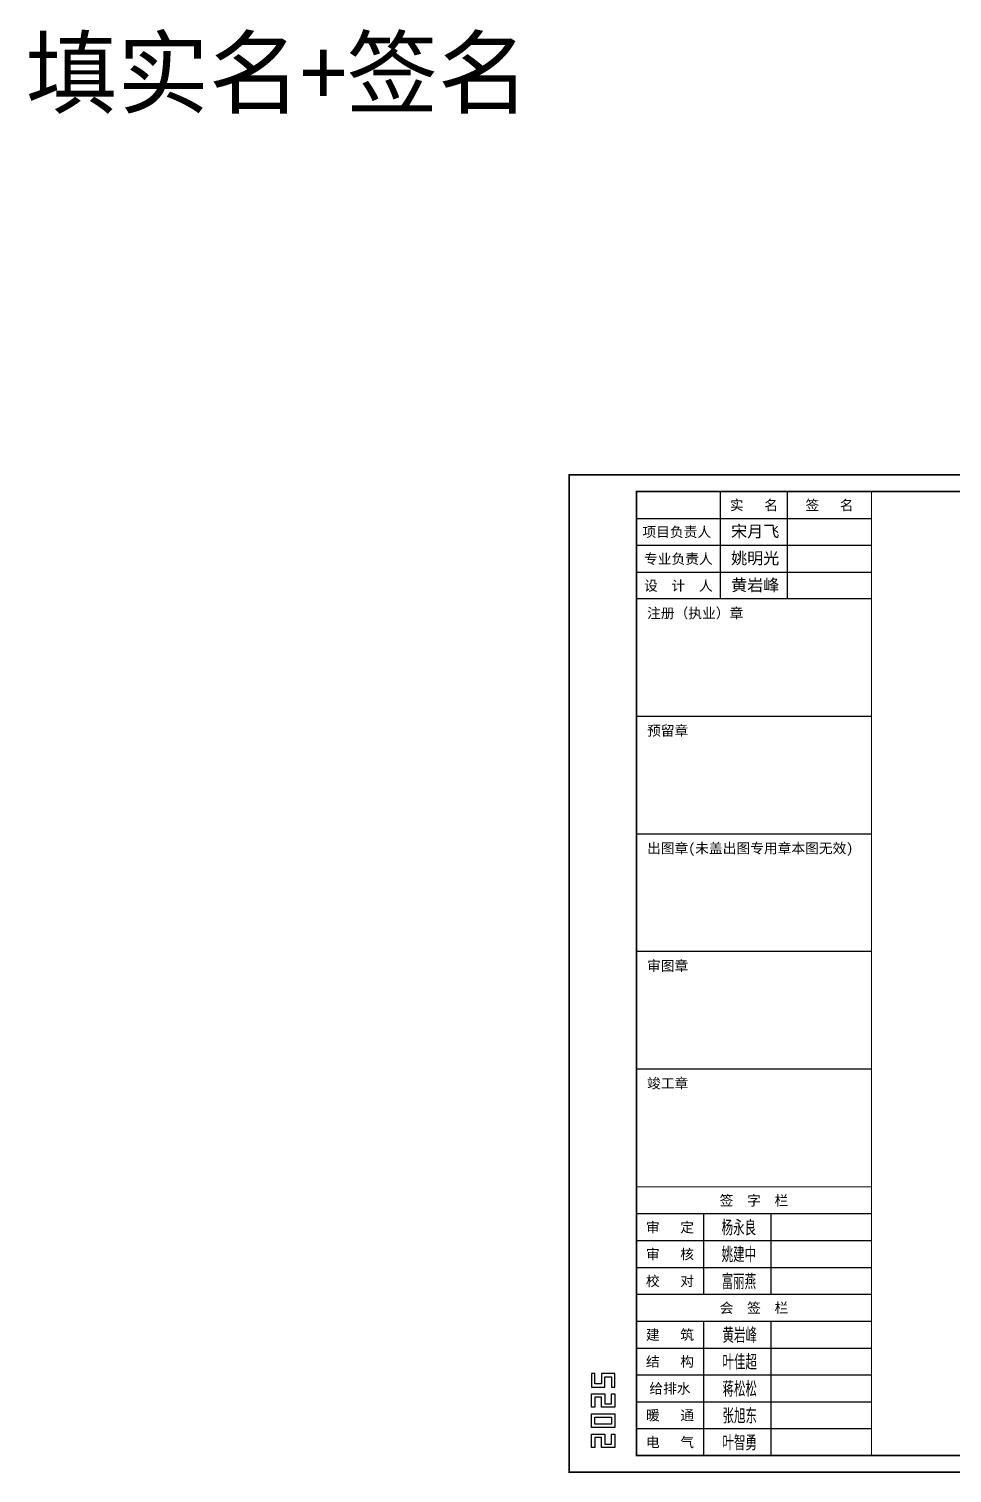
# Model space of a CAD drawing. Extents: x -954573 to -848685, y 800629 to 844719.
# Drawn here: x -906796 to -879311, y 800965 to 843963 of the extents above; entities that cross this region are included whole.
import ezdxf
from ezdxf.enums import TextEntityAlignment as Align
from ezdxf.xclip import XClip

# ---------------------------------------------------------------- set-up
doc = ezdxf.new("R2010")
doc.units = 0
doc.header["$LTSCALE"] = 1000
doc.header["$MEASUREMENT"] = 0
doc.header["$XCLIPFRAME"] = 0
doc.layers.get('Defpoints').update_dxf_attribs({"color": 210})
doc.layers.add('0-cxFrame', color=155, linetype='Continuous')
doc.layers.add('qianming', color=155, linetype='Continuous')
doc.layers.add('0-cxText', color=131, linetype='Continuous', lineweight=25)
doc.styles.add('BZHZ', font='bzxw', dxfattribs={"width": 0.8, "bigfont": 'bzhz'})
doc.styles.add('cx_biaoti', font='')
doc.styles.add('cx_tuming', font='simhei.ttf')
doc.styles.add('cx_tuqian1', font='')
doc.styles.add('图框宋体', font='', dxfattribs={"width": 0.75})
doc.styles.add('黑体', font='', dxfattribs={"height": 12})
doc.styles.get('cx_biaoti').set_extended_font_data('SimSun')
doc.styles.get('cx_tuqian1').set_extended_font_data('SimSun')
doc.styles.get('图框宋体').set_extended_font_data('SimSun')
doc.styles.get('黑体').set_extended_font_data('SimHei')

# ---------------------------------------------------------------- blocks, each defined once
blk = doc.blocks.new('zjcx_lan_xinxi(Dragon)')
for p, q in [((7000, -3200), (0, -3200)), ((7000, -6700), (0, -6700)), ((7000, -10200), (0, -10200)), ((7000, -13700), (0, -13700)), ((7000, -17200), (0, -17200))]:
    blk.add_line(p, q)
at = {"const_width": 25}
blk.add_lwpolyline([(0, -20700), (7000, -20700), (7000, 0), (0, 0)], close=True, dxfattribs=at)
for points in [[(2500, -3200), (2500, 0)], [(4500, -3200), (4500, 0)], [(0, -800), (7000, -800)], [(0, -1600), (7000, -1600)], [(0, -2400), (7000, -2400)]]:
    blk.add_lwpolyline(points)
for points in [[(7000, -3200), (7000, 0)], [(0, -3200), (7000, -3200)], [(0, -20700), (7000, -20700), (7000, -3200)], [(0, -20700), (7000, -20700)]]:
    blk.add_lwpolyline(points, dxfattribs=at)
at = {"style": '图框宋体'}
for s, p in [('实   名', (3500, -400)), ('签   名', (5750, -400)), ('项目负责人', (1204, -1200)), ('专业负责人', (1250, -2000)), ('设  计  人', (1250, -2800))]:
    blk.add_text(s, height=300, dxfattribs=at).set_placement(p, align=Align.MIDDLE)
for s, p in [('注册（执业）章', (318, -3771)), ('预留章', (318, -7271)), ('出图章(未盖出图专用章本图无效)', (318, -10771)), ('审图章', (318, -14271)), ('竣工章', (318, -17771))]:
    blk.add_text(s, height=300, dxfattribs=at).set_placement(p)
blk = doc.blocks.new('T-信息(Dragon)')
at = {"layer": '0-cxFrame'}
blk.add_blockref('zjcx_lan_xinxi(Dragon)', (0, 0), dxfattribs=at)
at = {"layer": 'qianming', "color": 3, "style": 'cx_biaoti'}
for s, p in [('宋月飞', (3537, -1185)), ('姚明光', (3537, -1985)), ('黄岩峰', (3537, -2785))]:
    blk.add_text(s, height=350, dxfattribs=at).set_placement(p, align=Align.MIDDLE_CENTER)
blk = doc.blocks.new('zjcx_lan_huiqian(Dragon)')
for p, q in [((-7000, -800), (0, -800)), ((-5000, -800), (-5000, -4800)), ((-3000, -800), (-3000, -4800)), ((-7000, -1600), (0, -1600)), ((-7000, -2400), (0, -2400)), ((-7000, -3200), (0, -3200)), ((-7000, -4000), (0, -4000))]:
    blk.add_line(p, q)
at = {"const_width": 30}
blk.add_lwpolyline([(-7000, 0), (0, 0)], dxfattribs=at)
blk.add_lwpolyline([(-7000, 0), (0, 0), (0, -4800), (-7000, -4800)], close=True, dxfattribs=at)
at = {"style": 'cx_biaoti'}
for s, p in [('会  签  栏', (-3500, -400)), ('建   筑', (-6000, -1200)), ('结   构', (-6000, -2000)), ('给排水', (-6000, -2800)), ('暖   通', (-6000, -3600)), ('电   气', (-6000, -4400))]:
    blk.add_text(s, height=300, dxfattribs=at).set_placement(p, align=Align.MIDDLE)
blk = doc.blocks.new('T-汇签(Dragon)')
at = {"layer": '0-cxFrame'}
blk.add_blockref('zjcx_lan_huiqian(Dragon)', (0, 0), dxfattribs=at)
at = {"layer": 'qianming', "style": 'BZHZ', "width": 0.8}
for s, p in [('黄岩峰', (-3924, -1200)), ('叶佳超', (-3924, -2000)), ('蒋松松', (-3924, -2800)), ('张旭东', (-3924, -3600)), ('叶智勇', (-3924, -4400))]:
    blk.add_text(s, height=450, dxfattribs=at).set_placement(p, align=Align.MIDDLE)
blk = doc.blocks.new('zjcx_lan_qianzi(Dragon)')
for p, q in [((-7000, 4800), (0, 4800)), ((-5000, 4800), (-5000, 0)), ((-3000, 4800), (-3000, 0)), ((-7000, 4000), (0, 4000)), ((-7000, 3200), (0, 3200)), ((-7000, 2400), (0, 2400)), ((-7000, 1600), (0, 1600)), ((-7000, 800), (0, 800))]:
    blk.add_line(p, q)
at = {"const_width": 30}
blk.add_lwpolyline([(-7000, 5600), (0, 5600)], dxfattribs=at)
blk.add_lwpolyline([(-7000, 5600), (0, 5600), (0, 0), (-7000, 0)], close=True, dxfattribs=at)
at = {"style": 'cx_biaoti'}
for s, p in [('签  字  栏', (-3500, 5200)), ('审   定', (-6000, 4400)), ('审   核', (-6000, 3600)), ('校   对', (-6000, 2800)), ('设   计', (-6000, 400))]:
    blk.add_text(s, height=300, dxfattribs=at).set_placement(p, align=Align.MIDDLE)
at = {"style": 'cx_biaoti', "width": 0.85}
for s, p in [('项目负责人', (-6000, 2000)), ('专业负责人', (-6000, 1200))]:
    blk.add_text(s, height=300, dxfattribs=at).set_placement(p, align=Align.MIDDLE)
blk = doc.blocks.new('T-签字(Dragon)')
at = {"layer": '0-cxFrame'}
blk.add_blockref('zjcx_lan_qianzi(Dragon)', (0, 0), dxfattribs=at)
at = {"layer": 'qianming', "style": 'BZHZ', "width": 0.8}
for s, p in [('杨永良', (-3950, 4400)), ('姚建中', (-3950, 3600)), ('富丽燕', (-3950, 2800)), ('宋月飞', (-3950, 2000)), ('姚明光', (-3950, 1200)), ('黄岩峰', (-3950, 400))]:
    blk.add_text(s, height=450, dxfattribs=at).set_placement(p, align=Align.MIDDLE)
blk = doc.blocks.new('zjcx_T3-qianmin(Dragon)')
at = {"layer": '0-cxFrame', "const_width": 30}
blk.add_lwpolyline([(0, 8000), (7000, 8000), (7000, 0), (0, 0)], close=True, dxfattribs=at)
at = {"layer": '0-cxFrame'}
ref = blk.add_blockref('T-签字(Dragon)', (7000, 2400), dxfattribs=at)
XClip(ref).set_block_clipping_path([(-6999.9999999997, 2399.9999999999), (0, 5599.9999999999)])
blk.add_blockref('T-汇签(Dragon)', (7000, 4800), dxfattribs=at)
blk = doc.blocks.new('TK22.A3 L(Dragon)')
at = {"layer": '0-cxFrame', "color": 7, "const_width": 0.5}
blk.add_lwpolyline([(0, 0), (-420, 0), (-420, 297), (0, 297)], close=True, dxfattribs=at)
at = {"layer": '0-cxFrame', "const_width": 0.5}
blk.add_lwpolyline([(-75, 5), (-400, 5), (-400, 292), (-75, 292)], close=True, dxfattribs=at)
at = {"layer": 'Defpoints', "color": 2}
for points in [[(-412.37, 29.37), (-413.37, 29.37), (-413.37, 25.37), (-409.37, 25.37), (-409.37, 28.37), (-407.37, 28.37), (-407.37, 25.37), (-406.37, 25.37), (-406.37, 29.37), (-410.37, 29.37), (-410.37, 26.37), (-412.37, 26.37), (-412.37, 29.37)], [(-412.37, 19.37), (-413.37, 19.37), (-413.37, 23.37), (-409.37, 23.37), (-409.37, 20.37), (-407.37, 20.37), (-407.37, 23.37), (-406.37, 23.37), (-406.37, 19.37), (-410.37, 19.37), (-410.37, 22.37), (-412.37, 22.37), (-412.37, 19.37)], [(-412.37, 7.37), (-413.37, 7.37), (-413.37, 11.37), (-409.37, 11.37), (-409.37, 8.37), (-407.37, 8.37), (-407.37, 11.37), (-406.37, 11.37), (-406.37, 7.37), (-410.37, 7.37), (-410.37, 10.37), (-412.37, 10.37), (-412.37, 7.37)]]:
    blk.add_lwpolyline(points, dxfattribs=at)
for points in [[(-413.37, 13.37), (-413.37, 17.37), (-406.37, 17.37), (-406.37, 13.37)], [(-412.37, 14.37), (-412.37, 16.37), (-407.37, 16.37), (-407.37, 14.37)]]:
    blk.add_lwpolyline(points, close=True, dxfattribs=at)
at = {"layer": '0-cxFrame', "xscale": 0.01, "yscale": 0.01, "zscale": 0.01}
for name, p in [('T-信息(Dragon)', (-400, 292)), ('zjcx_T3-qianmin(Dragon)', (-400, 5))]:
    blk.add_blockref(name, p, dxfattribs=at)
at = {"style": '黑体', "flags": 4}
blk.add_attdef('图幅', text='', height=3.3, dxfattribs=at).set_placement((-30, 1), align=Align.RIGHT)
at = {"layer": '0-cxText', "flags": 4}
for tag, height, style, p in [('建设单位', 3.5, 'cx_tuming', (-40, 170)), ('项目名称', 3.5, 'cx_tuming', (-40, 140)), ('子项名称', 3.5, 'cx_tuming', (-40, 110)), ('工程编号', 3.3, 'cx_tuqian1', (-30, 95)), ('图名1', 3.5, 'cx_tuming', (-40, 75.5)), ('图名2', 3.5, 'cx_tuming', (-40, 69.5)), ('图名3', 3.5, 'cx_tuming', (-40, 63.5)), ('出图日期', 3.3, 'cx_tuqian1', (-34, 55)), ('专业', 3.3, 'cx_tuqian1', (-50, 47)), ('图号', 3.3, 'cx_tuqian1', (-50, 39)), ('版次', 3.3, 'cx_tuqian1', (-15, 39))]:
    blk.add_attdef(tag, text='', height=height, dxfattribs=dict(at, style=style)).set_placement(p, align=Align.MIDDLE)
at = {"layer": 'Defpoints', "color": 6, "flags": 4}
for tag, height, style, p in [('dwfname', 4, 'cx_tuqian1', (-77, 7)), ('tufu', 3.3, '黑体', (-7, 7))]:
    blk.add_attdef(tag, text='', height=height, dxfattribs=dict(at, style=style)).set_placement(p, align=Align.RIGHT)

msp = doc.modelspace()

# ---------------------------------------------------------------- block references
at = {"layer": '0-cxFrame', "xscale": 100, "yscale": 100, "zscale": 100}
msp.add_blockref('TK22.A3 L(Dragon)', (-848710, 800990), dxfattribs=at)

# ---------------------------------------------------------------- texts
at = {"style": '黑体'}
msp.add_text('填实名+签名', height=2000, dxfattribs=at).set_placement((-906888, 841653))

doc.saveas('drawing.dxf')
